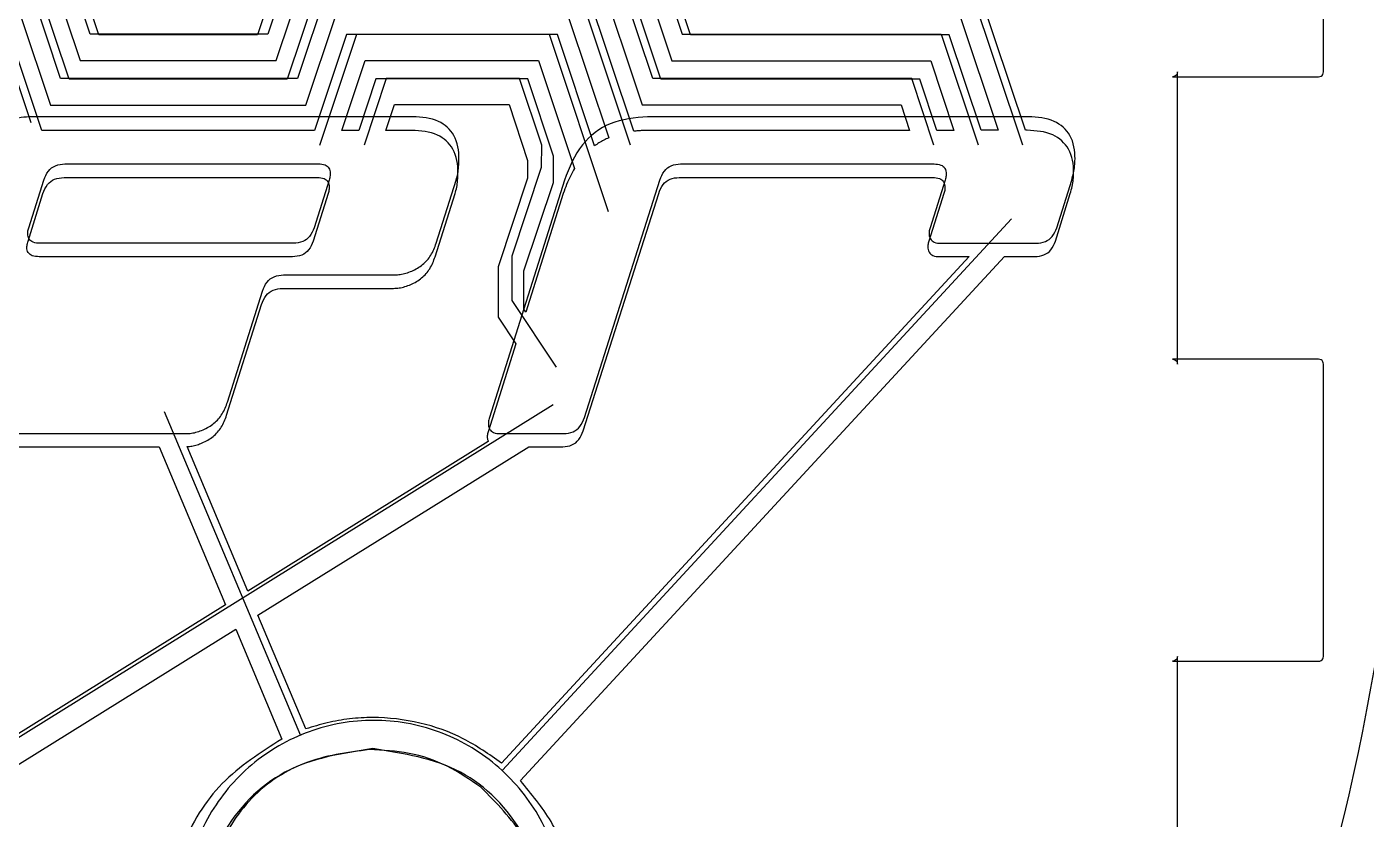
# Model space of a CAD drawing. Extents: x 1 to 406, y -9689 to -9382.
# Drawn here: x 136.03 to 163.53, y -9448.29 to -9432.02 of the extents above; entities that cross this region are included whole.
import ezdxf

# ---------------------------------------------------------------- set-up
doc = ezdxf.new("R2010")
doc.units = 0
doc.layers.get('0').update_dxf_attribs({"linetype": 'CONTINUOUS'})

msp = doc.modelspace()

# ---------------------------------------------------------------- linework, layer by layer
at = {"color": 1}
for points in [[(156.47718, -9434.450235), (155.413266, -9431.259407), (151.463022, -9431.259407), (151.158981, -9430.347742), (151.158981, -9429.436077), (152.982311, -9423.966086), (152.982311, -9422.598589), (151.463022, -9418.040263), (142.041801, -9418.040446), (142.039522, -9413.483228)], [(148.423986, -9434.45029), (147.360529, -9431.260579), (142.194122, -9431.259667), (141.586498, -9433.082587), (136.724132, -9433.083499), (136.116507, -9431.259462), (126.999856, -9431.259462), (125.78415, -9427.612802), (121.507251, -9427.618545)], [(154.653849, -9434.45029), (154.198017, -9433.082792), (148.879818, -9433.082861), (147.968153, -9430.346908), (141.586498, -9430.34782), (140.978873, -9432.17115), (137.332212, -9432.17115), (136.722764, -9430.34782), (128.519146, -9430.347797), (127.911375, -9428.524079)], [(141.73829, -9428.524412), (142.04233, -9429.436077), (148.575778, -9429.436077), (149.487443, -9432.171072), (154.805642, -9432.171072), (155.565515, -9434.447099)], [(136.116507, -9433.994457), (135.508882, -9432.171127), (131.558181, -9432.171127), (131.558181, -9434.45029)], [(142.04233, -9434.45029), (142.802203, -9432.171127), (146.752448, -9432.171127), (147.968153, -9435.817788)], [(146.904696, -9439.008616), (145.993031, -9437.641118), (145.993031, -9436.72767), (146.599799, -9434.906191), (146.60071, -9434.453339), (146.145375, -9433.082792), (143.409805, -9433.082792), (142.953995, -9434.45029)], [(143.956284, -9433.869248), (136.138756, -9433.869248)], [(156.593531, -9433.869248), (148.776002, -9433.869248)], [(136.811109, -9434.837892), (142.018996, -9434.837892)], [(149.448355, -9434.837892), (154.656242, -9434.837892)], [(136.070381, -9436.148411), (136.378068, -9435.168371)], [(142.235516, -9435.168371), (141.927829, -9436.148411), (141.927829, -9436.148411)], [(144.434908, -9436.467493), (144.845158, -9435.168371)], [(147.06663, -9435.168371), (145.528195, -9440.045779)], [(147.47688, -9440.045779), (149.02671, -9435.168371)], [(154.884159, -9435.168371), (154.576472, -9436.148411)], [(157.174717, -9436.148411), (157.482404, -9435.168371), (157.482404, -9435.168371)], [(156.24594, -9435.962323), (145.798618, -9447.287173)], [(141.506184, -9436.467493), (136.298297, -9436.467493)], [(154.792992, -9436.467493), (156.753072, -9436.467493)], [(141.30106, -9437.117055), (143.580222, -9437.117055)], [(140.150082, -9439.726696), (140.868019, -9437.447533)], [(146.837989, -9439.781512), (133.518521, -9448.075344)], [(138.851502, -9439.920427), (141.645628, -9446.570951)], [(134.087509, -9440.376258), (139.295396, -9440.376258)], [(145.744716, -9440.376258), (147.055235, -9440.376258)]]:
    msp.add_lwpolyline(points, dxfattribs=at)
at = {"color": 5}
for points in [[(156.47718, -9434.450235), (155.413266, -9431.259407), (151.463022, -9431.259407), (151.158981, -9430.347742), (151.158981, -9429.436077), (152.982311, -9423.966086), (152.982311, -9422.598589), (151.463022, -9418.040263), (142.041801, -9418.040446), (142.039522, -9413.483228)], [(148.423986, -9434.45029), (147.360529, -9431.260579), (142.194122, -9431.259667), (141.586498, -9433.082587), (136.724132, -9433.083499), (136.116507, -9431.259462), (126.999856, -9431.259462), (125.78415, -9427.612802), (121.507251, -9427.618545)], [(154.653849, -9434.45029), (154.198017, -9433.082792), (148.879818, -9433.082861), (147.968153, -9430.346908), (141.586498, -9430.34782), (140.978873, -9432.17115), (137.332212, -9432.17115), (136.722764, -9430.34782), (128.519146, -9430.347797), (127.911375, -9428.524079)], [(141.73829, -9428.524412), (142.04233, -9429.436077), (148.575778, -9429.436077), (149.487443, -9432.171072), (154.805642, -9432.171072), (155.565515, -9434.447099)], [(136.116507, -9433.994457), (135.508882, -9432.171127), (131.558181, -9432.171127), (131.558181, -9434.45029)], [(142.04233, -9434.45029), (142.802203, -9432.171127), (146.752448, -9432.171127), (147.968153, -9435.817788)], [(146.904696, -9439.008616), (145.993031, -9437.641118), (145.993031, -9436.72767), (146.599799, -9434.906191), (146.60071, -9434.453339), (146.145375, -9433.082792), (143.409805, -9433.082792), (142.953995, -9434.45029)], [(156.24594, -9435.962323), (145.798618, -9447.287173)], [(146.837989, -9439.781512), (133.518521, -9448.075344)], [(138.851502, -9439.920427), (141.645628, -9446.570951)]]:
    msp.add_lwpolyline(points, dxfattribs=at)
at = {"color": 7}
for points in [[(156.477181, -9434.450238), (155.413268, -9431.25941), (151.463023, -9431.25941), (151.158983, -9430.347745), (151.158983, -9429.436079), (152.982313, -9423.966089), (152.982313, -9422.598591), (151.463023, -9418.040265), (142.041803, -9418.040448), (142.039524, -9413.48323)], [(141.753777, -9413.940469), (141.756247, -9418.616501), (151.246972, -9418.616501), (152.689091, -9422.943458), (152.689091, -9424.223998), (150.868357, -9429.683788), (150.868357, -9430.682179), (151.246972, -9431.81441), (155.193504, -9431.81441), (155.971837, -9434.147601), (155.625176, -9434.147601), (154.969831, -9432.18579), (149.654133, -9432.18579), (148.742559, -9429.455895), (142.213841, -9429.455895), (142.150537, -9429.265986), (148.366354, -9429.265986)], [(156.56564, -9434.147601), (156.53429, -9434.147601), (155.576898, -9431.28326), (151.629764, -9431.28326), (151.400062, -9430.595362), (151.400062, -9429.770605), (153.222603, -9424.308404), (153.222603, -9422.856641), (151.629764, -9418.083545), (142.287347, -9418.083545), (142.284878, -9413.910929)], [(148.492299, -9434.16628), (147.528277, -9431.278427), (141.982272, -9431.278427), (141.376366, -9433.096747), (136.898687, -9433.096747), (136.292178, -9431.276016), (127.180065, -9431.276016), (125.965842, -9427.635148), (121.843871, -9427.635148), (122.251425, -9426.342548)], [(162.65234, -9432.9492), (162.65234, -9426.9492)], [(148.423987, -9434.450292), (147.36053, -9431.260581), (142.194124, -9431.259669), (141.586499, -9433.082589), (136.724133, -9433.083501), (136.116508, -9431.259464), (126.999857, -9431.259464), (125.784152, -9427.612804), (121.507252, -9427.618547)], [(121.676267, -9428.168175), (125.580593, -9428.168175), (126.79723, -9431.809641), (135.907531, -9431.809641), (136.515851, -9433.629774), (141.758599, -9433.629774), (142.365107, -9431.809641), (147.145439, -9431.809641), (147.978034, -9434.302599)], [(147.684426, -9434.468395), (146.922371, -9432.181626), (142.590589, -9432.181626), (141.934041, -9434.149466), (136.339805, -9434.149466), (135.683858, -9432.181626), (131.27732, -9432.181626), (131.27732, -9434.149466), (130.901116, -9434.149466), (130.898646, -9432.183435), (126.57169, -9432.183435), (125.356864, -9428.541966), (121.784126, -9428.541966), (121.480869, -9429.451129), (118.828749, -9429.451129), (118.769062, -9429.268452), (120.679626, -9429.268452)], [(154.653851, -9434.450292), (154.198018, -9433.082795), (148.87982, -9433.082863), (147.968155, -9430.34691), (141.586499, -9430.347822), (140.978874, -9432.171152), (137.332214, -9432.171152), (136.722765, -9430.347822), (128.519147, -9430.347799), (127.911376, -9428.524082)], [(141.738291, -9428.524414), (142.042331, -9429.436079), (148.575779, -9429.436079), (149.487445, -9432.171075), (154.805643, -9432.171075), (155.565516, -9434.447101)], [(127.769695, -9429.26297), (128.314711, -9430.896808), (136.513438, -9430.896808), (137.124169, -9432.715733), (141.150282, -9432.715733), (141.758599, -9430.894999), (147.753759, -9430.894999), (148.66533, -9433.626703), (153.979219, -9433.626703), (154.154059, -9434.148808), (148.752748, -9434.148808)], [(141.533117, -9429.26785), (141.590995, -9429.26785), (141.83155, -9429.988907), (148.360267, -9429.988907), (149.271838, -9432.720611), (154.587539, -9432.720611), (155.064426, -9434.149466), (154.714145, -9434.149466), (154.362057, -9433.096815), (149.048168, -9433.096815), (148.136594, -9430.364509), (141.376366, -9430.364509), (140.767444, -9432.185244), (137.507004, -9432.185244), (136.896276, -9430.364509), (128.697546, -9430.364509), (128.330988, -9429.268452), (131.720447, -9429.268452), (131.961002, -9429.988305), (137.124169, -9429.988305), (137.730075, -9431.809039), (138.576536, -9431.809039)], [(136.116508, -9433.99446), (135.508883, -9432.171129), (131.558183, -9432.171129), (131.558183, -9434.450292)], [(142.042331, -9434.450292), (142.802204, -9432.171129), (146.752449, -9432.171129), (147.968155, -9435.81779)], [(147.044154, -9435.446922), (146.275465, -9437.882002), (146.236278, -9437.82352), (146.236278, -9437.035541), (146.842787, -9435.217217), (146.845256, -9434.67944), (146.314711, -9433.089009), (143.197101, -9433.089009), (142.844408, -9434.149497), (142.494127, -9434.149497), (142.973427, -9432.712804)], [(142.973427, -9432.712804), (146.537122, -9432.712804), (147.276869, -9434.930243)], [(159.55078, -9433.0508), (162.55078, -9433.0508)], [(159.65234, -9438.9492), (159.65234, -9432.9492)], [(146.904697, -9439.008618), (145.993032, -9437.64112), (145.993032, -9436.727673), (146.5998, -9434.906193), (146.600712, -9434.453342), (146.145376, -9433.082795), (143.409806, -9433.082795), (142.953997, -9434.450292)], [(143.935635, -9434.150099), (143.935635, -9434.149481), (143.402676, -9434.149481), (143.579334, -9433.619554)], [(143.579334, -9433.619554), (145.931215, -9433.619554), (146.31164, -9434.765651), (146.31164, -9435.130401), (145.705733, -9436.948725), (145.705733, -9437.985697), (146.069881, -9438.532522), (145.506779, -9440.317083)], [(143.956284, -9433.869248), (136.138756, -9433.869248)], [(143.956284, -9433.869248), (136.138756, -9433.869248)], [(143.956284, -9433.869248), (136.138756, -9433.869248)], [(156.593531, -9433.869248), (148.776002, -9433.869248)], [(156.593531, -9433.869248), (148.776002, -9433.869248)], [(156.593531, -9433.869248), (148.776002, -9433.869248)], [(136.811109, -9434.837892), (142.018996, -9434.837892)], [(136.811109, -9434.837892), (142.018996, -9434.837892)], [(136.811109, -9434.837892), (142.018996, -9434.837892)], [(149.448355, -9434.837892), (154.656242, -9434.837892)], [(149.448355, -9434.837892), (154.656242, -9434.837892)], [(149.448355, -9434.837892), (154.656242, -9434.837892)], [(136.070381, -9436.148411), (136.378068, -9435.168371)], [(136.070381, -9436.148411), (136.378068, -9435.168371)], [(136.070381, -9436.148411), (136.378068, -9435.168371)], [(136.793784, -9435.117168), (141.999154, -9435.117168)], [(142.235516, -9435.168371), (141.927829, -9436.148411), (141.927829, -9436.148411)], [(142.235516, -9435.168371), (141.927829, -9436.148411), (141.927829, -9436.148411)], [(142.235516, -9435.168371), (141.927829, -9436.148411), (141.927829, -9436.148411)], [(144.434908, -9436.467493), (144.845158, -9435.168371)], [(144.434908, -9436.467493), (144.845158, -9435.168371)], [(144.434908, -9436.467493), (144.845158, -9435.168371)], [(147.06663, -9435.168371), (145.528195, -9440.045779)], [(147.06663, -9435.168371), (145.528195, -9440.045779)], [(147.06663, -9435.168371), (145.528195, -9440.045779)], [(147.47688, -9440.045779), (149.02671, -9435.168371)], [(147.47688, -9440.045779), (149.02671, -9435.168371)], [(147.47688, -9440.045779), (149.02671, -9435.168371)], [(149.42437, -9435.115933), (154.629742, -9435.115933)], [(154.884159, -9435.168371), (154.576472, -9436.148411)], [(154.884159, -9435.168371), (154.576472, -9436.148411)], [(154.884159, -9435.168371), (154.576472, -9436.148411)], [(157.174717, -9436.148411), (157.482404, -9435.168371), (157.482404, -9435.168371)], [(157.174717, -9436.148411), (157.482404, -9435.168371), (157.482404, -9435.168371)], [(157.174717, -9436.148411), (157.482404, -9435.168371), (157.482404, -9435.168371)], [(136.054028, -9436.425443), (136.361505, -9435.44695)], [(142.215598, -9435.44695), (141.908124, -9436.425443)], [(144.413725, -9436.744344), (144.823694, -9435.447524)], [(147.454119, -9440.315789), (149.00295, -9435.445629)], [(154.857623, -9435.445715), (154.550146, -9436.424208)], [(157.146827, -9436.422915), (157.454304, -9435.445027)], [(156.245942, -9435.962325), (145.79862, -9447.287175)], [(141.506184, -9436.467493), (136.298297, -9436.467493)], [(141.506184, -9436.467493), (136.298297, -9436.467493)], [(141.506184, -9436.467493), (136.298297, -9436.467493)], [(154.792992, -9436.467493), (156.753072, -9436.467493)], [(154.792992, -9436.467493), (156.753072, -9436.467493)], [(154.792992, -9436.467493), (156.753072, -9436.467493)], [(141.486701, -9436.74377), (136.281325, -9436.74377)], [(154.76659, -9436.741933), (155.374907, -9436.741933), (145.773257, -9447.142337)], [(146.16334, -9447.50166), (156.099603, -9436.741847), (156.725407, -9436.741847)], [(141.30106, -9437.117055), (143.580222, -9437.117055)], [(141.30106, -9437.117055), (143.580222, -9437.117055)], [(141.30106, -9437.117055), (143.580222, -9437.117055)], [(140.150082, -9439.726696), (140.868019, -9437.447533)], [(140.150082, -9439.726696), (140.868019, -9437.447533)], [(140.150082, -9439.726696), (140.868019, -9437.447533)], [(141.281703, -9437.393055), (143.559427, -9437.393055)], [(140.131386, -9439.998756), (140.848827, -9437.722837)], [(162.55078, -9438.8477), (159.55078, -9438.8477)], [(162.65234, -9444.9492), (162.65234, -9438.9492)], [(146.837991, -9439.781514), (133.518522, -9448.075346)], [(138.851504, -9439.920429), (141.645629, -9446.570953)], [(134.087509, -9440.376258), (139.295396, -9440.376258)], [(134.087509, -9440.376258), (139.295396, -9440.376258)], [(134.087509, -9440.376258), (139.295396, -9440.376258)], [(145.744716, -9440.376258), (147.055235, -9440.376258)], [(145.744716, -9440.376258), (147.055235, -9440.376258)], [(145.744716, -9440.376258), (147.055235, -9440.376258)], [(135.712195, -9440.645701), (138.74414, -9440.645701), (140.109086, -9443.893482), (133.574942, -9447.957576)], [(145.503754, -9440.538947), (140.567277, -9443.609474), (139.318685, -9440.64204)], [(141.75679, -9446.44057), (140.774679, -9444.104965), (146.338168, -9440.645571), (147.032699, -9440.645571)], [(133.862522, -9448.406129), (140.318894, -9444.390264)], [(140.318894, -9444.390264), (141.267241, -9446.646284)], [(159.55078, -9445.0508), (162.55078, -9445.0508)], [(159.65234, -9450.9492), (159.65234, -9444.9492)]]:
    msp.add_lwpolyline(points, dxfattribs=at)
for points in [[(143.956284, -9433.869248)], [(143.956284, -9433.869248)], [(143.956284, -9433.869248)], [(136.793778, -9435.117168)], [(149.42437, -9435.115846)], [(143.063213, -9446.863664)], [(143.13078, -9446.844035)]]:
    msp.add_lwpolyline(points, close=True, dxfattribs=at)
at = {"color": 1}
msp.add_lwpolyline([(143.956284, -9433.869248)], close=True, dxfattribs=at)
at = {"color": 7}
for points, knots in [([(174.678519, -9433.072518), (174.069414, -9439.032811), (172.85992, -9450.868098), (163.476223, -9466.508611), (149.736904, -9478.136922), (132.723344, -9484.30419), (114.670038, -9484.30419), (97.680307, -9478.136922), (83.845844, -9466.508611), (74.815656, -9450.868098), (71.662767, -9433.072518), (74.815656, -9415.276938), (83.845844, -9399.636425), (97.680307, -9388.008114), (114.670038, -9381.840845), (132.723344, -9381.840845), (149.736904, -9388.008114), (163.476223, -9399.636425), (172.85992, -9415.276938), (174.069414, -9427.112224), (174.678519, -9433.072518)], [0, 0, 0, 0, 17.790147, 35.32569, 53.115837, 70.905984, 88.441526, 106.231673, 124.021821, 141.557363, 159.34751, 177.137657, 194.6732, 212.463347, 230.253494, 247.789036, 265.579184, 283.369331, 300.904873, 318.69502, 318.69502, 318.69502, 318.69502]), ([(164.714158, -9437.122752), (164.223994, -9441.919167), (163.250681, -9451.443353), (155.699357, -9464.029712), (144.642942, -9473.387339), (130.951654, -9478.350313), (116.423654, -9478.350313), (102.751541, -9473.387339), (91.618562, -9464.029712), (84.351717, -9451.443353), (81.814499, -9437.122752), (84.351717, -9422.802151), (91.618562, -9410.215792), (102.751541, -9400.858165), (116.423654, -9395.895191), (130.951654, -9395.895191), (144.642942, -9400.858165), (155.699357, -9410.215792), (163.250681, -9422.802151), (164.223994, -9432.326337), (164.714158, -9437.122752)], [0, 0, 0, 0, 14.316229, 28.427571, 42.743801, 57.06003, 71.171372, 85.487601, 99.803831, 113.915172, 128.231402, 142.547631, 156.658973, 170.975202, 185.291432, 199.402773, 213.719003, 228.035232, 242.146574, 256.462803, 256.462803, 256.462803, 256.462803]), ([(159.65234, -9432.9492), (159.649693, -9432.966796), (159.64446, -9433.001594), (159.604477, -9433.042643), (159.569004, -9433.048032), (159.55078, -9433.0508)], [0, 0, 0, 0, 0.052502, 0.103829, 0.158056, 0.158056, 0.158056, 0.158056]), ([(162.55078, -9433.0508), (162.568323, -9433.04814), (162.603076, -9433.042872), (162.644125, -9433.002931), (162.649552, -9432.967435), (162.65234, -9432.9492)], [0, 0, 0, 0, 0.052364, 0.103731, 0.158, 0.158, 0.158, 0.158]), ([(136.138756, -9433.869248), (136.063335, -9433.872861), (135.907367, -9433.880332), (135.670142, -9433.937887), (135.349977, -9434.051924), (134.977943, -9434.274458), (134.623775, -9434.6719), (134.495632, -9434.999175), (134.429384, -9435.168371)], [0, 0, 0, 0, 0.22608, 0.467523, 0.728668, 1.244632, 1.750631, 2.29221, 2.29221, 2.29221, 2.29221]), ([(136.138756, -9433.869248), (136.063335, -9433.872861), (135.907367, -9433.880332), (135.670142, -9433.937887), (135.349977, -9434.051924), (134.977943, -9434.274458), (134.623775, -9434.6719), (134.495632, -9434.999175), (134.429384, -9435.168371)], [0, 0, 0, 0, 0.22608, 0.467523, 0.728668, 1.244632, 1.750631, 2.29221, 2.29221, 2.29221, 2.29221]), ([(136.138756, -9433.869248), (136.063335, -9433.872861), (135.907367, -9433.880332), (135.670142, -9433.937887), (135.349977, -9434.051924), (134.977943, -9434.274458), (134.623775, -9434.6719), (134.495632, -9434.999175), (134.429384, -9435.168371)], [0, 0, 0, 0, 0.22608, 0.467523, 0.728668, 1.244632, 1.750631, 2.29221, 2.29221, 2.29221, 2.29221]), ([(144.845158, -9435.168371), (144.856719, -9435.125539), (144.880937, -9435.035811), (144.898136, -9434.890119), (144.909024, -9434.625733), (144.859011, -9434.248363), (144.466461, -9433.897456), (144.138476, -9433.879321), (143.956284, -9433.869248)], [0, 0, 0, 0, 0.132975, 0.278566, 0.438233, 0.930734, 1.358224, 1.892437, 1.892437, 1.892437, 1.892437]), ([(144.845158, -9435.168371), (144.856719, -9435.125539), (144.880937, -9435.035811), (144.898136, -9434.890119), (144.909024, -9434.625733), (144.859011, -9434.248363), (144.466461, -9433.897456), (144.138476, -9433.879321), (143.956284, -9433.869248)], [0, 0, 0, 0, 0.132975, 0.278566, 0.438233, 0.930734, 1.358224, 1.892437, 1.892437, 1.892437, 1.892437]), ([(144.845158, -9435.168371), (144.856719, -9435.125539), (144.880937, -9435.035811), (144.898136, -9434.890119), (144.909024, -9434.625733), (144.859011, -9434.248363), (144.466461, -9433.897456), (144.138476, -9433.879321), (143.956284, -9433.869248)], [0, 0, 0, 0, 0.132975, 0.278566, 0.438233, 0.930734, 1.358224, 1.892437, 1.892437, 1.892437, 1.892437]), ([(148.776002, -9433.869248), (148.512499, -9433.891919), (148.007464, -9433.935371), (147.359791, -9434.434973), (147.168377, -9434.913832), (147.06663, -9435.168371)], [0, 0, 0, 0, 0.780777, 1.496449, 2.308533, 2.308533, 2.308533, 2.308533]), ([(148.776002, -9433.869248), (148.512499, -9433.891919), (148.007464, -9433.935371), (147.359791, -9434.434973), (147.168377, -9434.913832), (147.06663, -9435.168371)], [0, 0, 0, 0, 0.780777, 1.496449, 2.308533, 2.308533, 2.308533, 2.308533]), ([(148.776002, -9433.869248), (148.512499, -9433.891919), (148.007464, -9433.935371), (147.359791, -9434.434973), (147.168377, -9434.913832), (147.06663, -9435.168371)], [0, 0, 0, 0, 0.780777, 1.496449, 2.308533, 2.308533, 2.308533, 2.308533]), ([(157.482404, -9435.168371), (157.496089, -9435.12051), (157.523173, -9435.02579), (157.545605, -9434.880264), (157.558846, -9434.620449), (157.505841, -9434.246848), (157.108718, -9433.897086), (156.777776, -9433.879204), (156.593531, -9433.869248)], [0, 0, 0, 0, 0.149261, 0.295397, 0.439943, 0.932716, 1.363015, 1.903457, 1.903457, 1.903457, 1.903457]), ([(157.482404, -9435.168371), (157.496089, -9435.12051), (157.523173, -9435.02579), (157.545605, -9434.880264), (157.558846, -9434.620449), (157.505841, -9434.246848), (157.108718, -9433.897086), (156.777776, -9433.879204), (156.593531, -9433.869248)], [0, 0, 0, 0, 0.149261, 0.295397, 0.439943, 0.932716, 1.363015, 1.903457, 1.903457, 1.903457, 1.903457]), ([(157.482404, -9435.168371), (157.496089, -9435.12051), (157.523173, -9435.02579), (157.545605, -9434.880264), (157.558846, -9434.620449), (157.505841, -9434.246848), (157.108718, -9433.897086), (156.777776, -9433.879204), (156.593531, -9433.869248)], [0, 0, 0, 0, 0.149261, 0.295397, 0.439943, 0.932716, 1.363015, 1.903457, 1.903457, 1.903457, 1.903457]), ([(144.823694, -9435.447524), (144.835261, -9435.404724), (144.859505, -9435.315024), (144.876897, -9435.169398), (144.887924, -9434.905296), (144.837792, -9434.528363), (144.445397, -9434.178199), (144.117706, -9434.160135), (143.935635, -9434.150099)], [0, 0, 0, 0, 0.13289, 0.278515, 0.438109, 0.929801, 1.356806, 1.890701, 1.890701, 1.890701, 1.890701]), ([(148.752748, -9434.148808), (148.723037, -9434.149524), (148.664362, -9434.150937), (148.577695, -9434.159321), (148.520565, -9434.163976), (148.492299, -9434.16628)], [0, 0, 0, 0, 0.089129, 0.176014, 0.261099, 0.261099, 0.261099, 0.261099]), ([(157.454304, -9435.445027), (157.46798, -9435.397253), (157.495046, -9435.302709), (157.517311, -9435.157422), (157.530446, -9434.897998), (157.47742, -9434.524821), (157.080523, -9434.175468), (156.749782, -9434.157568), (156.56564, -9434.147601)], [0, 0, 0, 0, 0.149001, 0.294868, 0.439155, 0.931274, 1.361306, 1.901472, 1.901472, 1.901472, 1.901472]), ([(147.978034, -9434.302599), (147.943661, -9434.318299), (147.875148, -9434.349594), (147.776374, -9434.404128), (147.715011, -9434.447017), (147.684426, -9434.468395)], [0, 0, 0, 0, 0.113355, 0.225945, 0.337831, 0.337831, 0.337831, 0.337831]), ([(136.378068, -9435.168371), (136.403583, -9435.103624), (136.451576, -9434.981842), (136.615869, -9434.854638), (136.744134, -9434.843637), (136.811109, -9434.837892)], [0, 0, 0, 0, 0.206127, 0.387706, 0.586129, 0.586129, 0.586129, 0.586129]), ([(136.378068, -9435.168371), (136.403583, -9435.103624), (136.451576, -9434.981842), (136.615869, -9434.854638), (136.744134, -9434.843637), (136.811109, -9434.837892)], [0, 0, 0, 0, 0.206127, 0.387706, 0.586129, 0.586129, 0.586129, 0.586129]), ([(136.378068, -9435.168371), (136.403583, -9435.103624), (136.451576, -9434.981842), (136.615869, -9434.854638), (136.744134, -9434.843637), (136.811109, -9434.837892)], [0, 0, 0, 0, 0.206127, 0.387706, 0.586129, 0.586129, 0.586129, 0.586129]), ([(142.018996, -9434.837892), (142.064581, -9434.839911), (142.144904, -9434.84347), (142.24542, -9434.919146), (142.260742, -9435.01033), (142.25649, -9435.077392), (142.249115, -9435.123411), (142.240085, -9435.153267), (142.235516, -9435.168371)], [0, 0, 0, 0, 0.134682, 0.237315, 0.348178, 0.393832, 0.440044, 0.487353, 0.487353, 0.487353, 0.487353]), ([(142.018996, -9434.837892), (142.064581, -9434.839911), (142.144904, -9434.84347), (142.24542, -9434.919146), (142.260742, -9435.01033), (142.25649, -9435.077392), (142.249115, -9435.123411), (142.240085, -9435.153267), (142.235516, -9435.168371)], [0, 0, 0, 0, 0.134682, 0.237315, 0.348178, 0.393832, 0.440044, 0.487353, 0.487353, 0.487353, 0.487353]), ([(142.018996, -9434.837892), (142.064581, -9434.839911), (142.144904, -9434.84347), (142.24542, -9434.919146), (142.260742, -9435.01033), (142.25649, -9435.077392), (142.249115, -9435.123411), (142.240085, -9435.153267), (142.235516, -9435.168371)], [0, 0, 0, 0, 0.134682, 0.237315, 0.348178, 0.393832, 0.440044, 0.487353, 0.487353, 0.487353, 0.487353]), ([(147.276869, -9434.930243), (147.24685, -9434.982383), (147.185461, -9435.089009), (147.107312, -9435.261872), (147.065579, -9435.384148), (147.044154, -9435.446922)], [0, 0, 0, 0, 0.180426, 0.368975, 0.567897, 0.567897, 0.567897, 0.567897]), ([(149.02671, -9435.168371), (149.051879, -9435.103796), (149.098913, -9434.983124), (149.258169, -9434.855112), (149.383425, -9434.843771), (149.448355, -9434.837892)], [0, 0, 0, 0, 0.205554, 0.384129, 0.576333, 0.576333, 0.576333, 0.576333]), ([(149.02671, -9435.168371), (149.051879, -9435.103796), (149.098913, -9434.983124), (149.258169, -9434.855112), (149.383425, -9434.843771), (149.448355, -9434.837892)], [0, 0, 0, 0, 0.205554, 0.384129, 0.576333, 0.576333, 0.576333, 0.576333]), ([(149.02671, -9435.168371), (149.051879, -9435.103796), (149.098913, -9434.983124), (149.258169, -9434.855112), (149.383425, -9434.843771), (149.448355, -9434.837892)], [0, 0, 0, 0, 0.205554, 0.384129, 0.576333, 0.576333, 0.576333, 0.576333]), ([(154.656242, -9434.837892), (154.704065, -9434.84005), (154.788475, -9434.843858), (154.893454, -9434.924242), (154.909516, -9435.017396), (154.90506, -9435.083342), (154.89738, -9435.125464), (154.888684, -9435.153684), (154.884159, -9435.168371)], [0, 0, 0, 0, 0.141135, 0.249111, 0.366425, 0.405759, 0.448228, 0.494319, 0.494319, 0.494319, 0.494319]), ([(154.656242, -9434.837892), (154.704065, -9434.84005), (154.788475, -9434.843858), (154.893454, -9434.924242), (154.909516, -9435.017396), (154.90506, -9435.083342), (154.89738, -9435.125464), (154.888684, -9435.153684), (154.884159, -9435.168371)], [0, 0, 0, 0, 0.141135, 0.249111, 0.366425, 0.405759, 0.448228, 0.494319, 0.494319, 0.494319, 0.494319]), ([(154.656242, -9434.837892), (154.704065, -9434.84005), (154.788475, -9434.843858), (154.893454, -9434.924242), (154.909516, -9435.017396), (154.90506, -9435.083342), (154.89738, -9435.125464), (154.888684, -9435.153684), (154.884159, -9435.168371)], [0, 0, 0, 0, 0.141135, 0.249111, 0.366425, 0.405759, 0.448228, 0.494319, 0.494319, 0.494319, 0.494319]), ([(136.361505, -9435.44695), (136.386976, -9435.38233), (136.434877, -9435.260808), (136.598852, -9435.133826), (136.726892, -9435.122884), (136.793778, -9435.117168)], [0, 0, 0, 0, 0.205731, 0.386896, 0.58504, 0.58504, 0.58504, 0.58504]), ([(141.999154, -9435.117168), (142.044712, -9435.119164), (142.124942, -9435.12268), (142.225519, -9435.197886), (142.241028, -9435.288899), (142.23656, -9435.355838), (142.228898, -9435.401823), (142.220068, -9435.431783), (142.215598, -9435.44695)], [0, 0, 0, 0, 0.134634, 0.237101, 0.347617, 0.393209, 0.439459, 0.486877, 0.486877, 0.486877, 0.486877]), ([(149.00295, -9435.445629), (149.028119, -9435.381172), (149.075165, -9435.260692), (149.234359, -9435.133007), (149.359491, -9435.121706), (149.42437, -9435.115846)], [0, 0, 0, 0, 0.205221, 0.383588, 0.57565, 0.57565, 0.57565, 0.57565]), ([(154.629742, -9435.115933), (154.677489, -9435.11804), (154.761688, -9435.121757), (154.866632, -9435.20181), (154.882375, -9435.294918), (154.878191, -9435.360894), (154.870891, -9435.40309), (154.862151, -9435.431166), (154.857623, -9435.445715)], [0, 0, 0, 0, 0.140936, 0.248531, 0.365573, 0.405285, 0.447767, 0.493455, 0.493455, 0.493455, 0.493455]), ([(136.298297, -9436.467493), (136.250715, -9436.46553), (136.167476, -9436.462096), (136.062088, -9436.387686), (136.04497, -9436.297319), (136.049511, -9436.233444), (136.057151, -9436.191316), (136.065852, -9436.163097), (136.070381, -9436.148411)], [0, 0, 0, 0, 0.140936, 0.246548, 0.357721, 0.397055, 0.439525, 0.485615, 0.485615, 0.485615, 0.485615]), ([(136.298297, -9436.467493), (136.250715, -9436.46553), (136.167476, -9436.462096), (136.062088, -9436.387686), (136.04497, -9436.297319), (136.049511, -9436.233444), (136.057151, -9436.191316), (136.065852, -9436.163097), (136.070381, -9436.148411)], [0, 0, 0, 0, 0.140936, 0.246548, 0.357721, 0.397055, 0.439525, 0.485615, 0.485615, 0.485615, 0.485615]), ([(136.298297, -9436.467493), (136.250715, -9436.46553), (136.167476, -9436.462096), (136.062088, -9436.387686), (136.04497, -9436.297319), (136.049511, -9436.233444), (136.057151, -9436.191316), (136.065852, -9436.163097), (136.070381, -9436.148411)], [0, 0, 0, 0, 0.140936, 0.246548, 0.357721, 0.397055, 0.439525, 0.485615, 0.485615, 0.485615, 0.485615]), ([(141.927829, -9436.148411), (141.902472, -9436.210934), (141.854758, -9436.32858), (141.695214, -9436.451178), (141.570961, -9436.461903), (141.506184, -9436.467493)], [0, 0, 0, 0, 0.19992, 0.376176, 0.568143, 0.568143, 0.568143, 0.568143]), ([(141.927829, -9436.148411), (141.902472, -9436.210934), (141.854758, -9436.32858), (141.695214, -9436.451178), (141.570961, -9436.461903), (141.506184, -9436.467493)], [0, 0, 0, 0, 0.19992, 0.376176, 0.568143, 0.568143, 0.568143, 0.568143]), ([(141.927829, -9436.148411), (141.902472, -9436.210934), (141.854758, -9436.32858), (141.695214, -9436.451178), (141.570961, -9436.461903), (141.506184, -9436.467493)], [0, 0, 0, 0, 0.19992, 0.376176, 0.568143, 0.568143, 0.568143, 0.568143]), ([(154.576472, -9436.148411), (154.571999, -9436.162684), (154.563666, -9436.189279), (154.5557, -9436.227493), (154.55096, -9436.290069), (154.566011, -9436.379704), (154.665542, -9436.461261), (154.747129, -9436.465251), (154.792992, -9436.467493)], [0, 0, 0, 0, 0.044874, 0.083613, 0.116631, 0.23365, 0.338715, 0.473605, 0.473605, 0.473605, 0.473605]), ([(154.576472, -9436.148411), (154.571999, -9436.162684), (154.563666, -9436.189279), (154.5557, -9436.227493), (154.55096, -9436.290069), (154.566011, -9436.379704), (154.665542, -9436.461261), (154.747129, -9436.465251), (154.792992, -9436.467493)], [0, 0, 0, 0, 0.044874, 0.083613, 0.116631, 0.23365, 0.338715, 0.473605, 0.473605, 0.473605, 0.473605]), ([(154.576472, -9436.148411), (154.571999, -9436.162684), (154.563666, -9436.189279), (154.5557, -9436.227493), (154.55096, -9436.290069), (154.566011, -9436.379704), (154.665542, -9436.461261), (154.747129, -9436.465251), (154.792992, -9436.467493)], [0, 0, 0, 0, 0.044874, 0.083613, 0.116631, 0.23365, 0.338715, 0.473605, 0.473605, 0.473605, 0.473605]), ([(156.753072, -9436.467493), (156.817849, -9436.461903), (156.942102, -9436.451178), (157.101646, -9436.32858), (157.14936, -9436.210934), (157.174717, -9436.148411)], [0, 0, 0, 0, 0.191966, 0.368223, 0.568143, 0.568143, 0.568143, 0.568143]), ([(156.753072, -9436.467493), (156.817849, -9436.461903), (156.942102, -9436.451178), (157.101646, -9436.32858), (157.14936, -9436.210934), (157.174717, -9436.148411)], [0, 0, 0, 0, 0.191966, 0.368223, 0.568143, 0.568143, 0.568143, 0.568143]), ([(156.753072, -9436.467493), (156.817849, -9436.461903), (156.942102, -9436.451178), (157.101646, -9436.32858), (157.14936, -9436.210934), (157.174717, -9436.148411)], [0, 0, 0, 0, 0.191966, 0.368223, 0.568143, 0.568143, 0.568143, 0.568143]), ([(136.281325, -9436.74377), (136.233809, -9436.741843), (136.150761, -9436.738475), (136.045549, -9436.664409), (136.02842, -9436.574131), (136.033159, -9436.510231), (136.041015, -9436.468134), (136.04959, -9436.440003), (136.054028, -9436.425443)], [0, 0, 0, 0, 0.140744, 0.245991, 0.356784, 0.396516, 0.439071, 0.484725, 0.484725, 0.484725, 0.484725]), ([(141.908124, -9436.425443), (141.882773, -9436.487869), (141.83507, -9436.605337), (141.675543, -9436.727557), (141.551426, -9436.738213), (141.486701, -9436.74377)], [0, 0, 0, 0, 0.199625, 0.37564, 0.567465, 0.567465, 0.567465, 0.567465]), ([(143.580222, -9437.117055), (143.618774, -9437.11528), (143.697598, -9437.111651), (143.816408, -9437.083235), (143.975663, -9437.024278), (144.162815, -9436.915502), (144.340477, -9436.7161), (144.402767, -9436.552112), (144.434908, -9436.467493)], [0, 0, 0, 0, 0.115565, 0.236286, 0.364479, 0.624628, 0.877627, 1.147361, 1.147361, 1.147361, 1.147361]), ([(143.580222, -9437.117055), (143.618774, -9437.11528), (143.697598, -9437.111651), (143.816408, -9437.083235), (143.975663, -9437.024278), (144.162815, -9436.915502), (144.340477, -9436.7161), (144.402767, -9436.552112), (144.434908, -9436.467493)], [0, 0, 0, 0, 0.115565, 0.236286, 0.364479, 0.624628, 0.877627, 1.147361, 1.147361, 1.147361, 1.147361]), ([(143.580222, -9437.117055), (143.618774, -9437.11528), (143.697598, -9437.111651), (143.816408, -9437.083235), (143.975663, -9437.024278), (144.162815, -9436.915502), (144.340477, -9436.7161), (144.402767, -9436.552112), (144.434908, -9436.467493)], [0, 0, 0, 0, 0.115565, 0.236286, 0.364479, 0.624628, 0.877627, 1.147361, 1.147361, 1.147361, 1.147361]), ([(154.550146, -9436.424208), (154.545682, -9436.43837), (154.537389, -9436.464677), (154.529278, -9436.502459), (154.524484, -9436.564715), (154.539673, -9436.654186), (154.639163, -9436.735656), (154.720741, -9436.739675), (154.76659, -9436.741933)], [0, 0, 0, 0, 0.044551, 0.082758, 0.115457, 0.232342, 0.337431, 0.472284, 0.472284, 0.472284, 0.472284]), ([(156.725407, -9436.741847), (156.790146, -9436.736272), (156.914323, -9436.725578), (157.073828, -9436.603063), (157.12149, -9436.485441), (157.146827, -9436.422915)], [0, 0, 0, 0, 0.191853, 0.367996, 0.567891, 0.567891, 0.567891, 0.567891]), ([(143.559427, -9437.393055), (143.597976, -9437.391249), (143.676817, -9437.387556), (143.795547, -9437.358992), (143.954953, -9437.300715), (144.141863, -9437.191771), (144.319346, -9436.992639), (144.381606, -9436.828845), (144.413725, -9436.744344)], [0, 0, 0, 0, 0.115555, 0.236336, 0.364406, 0.624346, 0.877117, 1.146491, 1.146491, 1.146491, 1.146491]), ([(140.868019, -9437.447533), (140.893534, -9437.382787), (140.941527, -9437.261005), (141.105819, -9437.133801), (141.234085, -9437.122799), (141.30106, -9437.117055)], [0, 0, 0, 0, 0.206127, 0.387706, 0.586129, 0.586129, 0.586129, 0.586129]), ([(140.868019, -9437.447533), (140.893534, -9437.382787), (140.941527, -9437.261005), (141.105819, -9437.133801), (141.234085, -9437.122799), (141.30106, -9437.117055)], [0, 0, 0, 0, 0.206127, 0.387706, 0.586129, 0.586129, 0.586129, 0.586129]), ([(140.868019, -9437.447533), (140.893534, -9437.382787), (140.941527, -9437.261005), (141.105819, -9437.133801), (141.234085, -9437.122799), (141.30106, -9437.117055)], [0, 0, 0, 0, 0.206127, 0.387706, 0.586129, 0.586129, 0.586129, 0.586129]), ([(140.848827, -9437.722837), (140.874343, -9437.658186), (140.922342, -9437.536568), (141.08663, -9437.40972), (141.214776, -9437.398773), (141.281703, -9437.393055)], [0, 0, 0, 0, 0.205847, 0.387228, 0.58552, 0.58552, 0.58552, 0.58552]), ([(159.55078, -9438.8477), (159.568322, -9438.85036), (159.603067, -9438.855627), (159.644113, -9438.895524), (159.649549, -9438.930989), (159.65234, -9438.9492)], [0, 0, 0, 0, 0.052363, 0.103712, 0.157913, 0.157913, 0.157913, 0.157913]), ([(162.65234, -9438.9492), (162.649695, -9438.931611), (162.644464, -9438.89683), (162.604462, -9438.855832), (162.569002, -9438.85046), (162.55078, -9438.8477)], [0, 0, 0, 0, 0.052477, 0.103769, 0.15799, 0.15799, 0.15799, 0.15799]), ([(139.295396, -9440.376258), (139.333948, -9440.374483), (139.412772, -9440.370853), (139.531582, -9440.342438), (139.690837, -9440.283481), (139.877989, -9440.174705), (140.055651, -9439.975303), (140.117941, -9439.811315), (140.150082, -9439.726696)], [0, 0, 0, 0, 0.115565, 0.236286, 0.364479, 0.624628, 0.877627, 1.147361, 1.147361, 1.147361, 1.147361]), ([(139.295396, -9440.376258), (139.333948, -9440.374483), (139.412772, -9440.370853), (139.531582, -9440.342438), (139.690837, -9440.283481), (139.877989, -9440.174705), (140.055651, -9439.975303), (140.117941, -9439.811315), (140.150082, -9439.726696)], [0, 0, 0, 0, 0.115565, 0.236286, 0.364479, 0.624628, 0.877627, 1.147361, 1.147361, 1.147361, 1.147361]), ([(139.295396, -9440.376258), (139.333948, -9440.374483), (139.412772, -9440.370853), (139.531582, -9440.342438), (139.690837, -9440.283481), (139.877989, -9440.174705), (140.055651, -9439.975303), (140.117941, -9439.811315), (140.150082, -9439.726696)], [0, 0, 0, 0, 0.115565, 0.236286, 0.364479, 0.624628, 0.877627, 1.147361, 1.147361, 1.147361, 1.147361]), ([(139.318685, -9440.64204), (139.352828, -9440.640169), (139.422658, -9440.636341), (139.527173, -9440.60855), (139.676724, -9440.551634), (139.859521, -9440.445883), (140.037022, -9440.246863), (140.099268, -9440.083202), (140.131386, -9439.998756)], [0, 0, 0, 0, 0.102348, 0.209323, 0.322555, 0.582415, 0.834969, 1.104201, 1.104201, 1.104201, 1.104201]), ([(145.528195, -9440.045779), (145.523671, -9440.060466), (145.514978, -9440.088687), (145.507279, -9440.130804), (145.502941, -9440.196675), (145.517529, -9440.288449), (145.617332, -9440.370032), (145.698876, -9440.374017), (145.744716, -9440.376258)], [0, 0, 0, 0, 0.04609, 0.08856, 0.127894, 0.244913, 0.349977, 0.484868, 0.484868, 0.484868, 0.484868]), ([(145.528195, -9440.045779), (145.523671, -9440.060466), (145.514978, -9440.088687), (145.507279, -9440.130804), (145.502941, -9440.196675), (145.517529, -9440.288449), (145.617332, -9440.370032), (145.698876, -9440.374017), (145.744716, -9440.376258)], [0, 0, 0, 0, 0.04609, 0.08856, 0.127894, 0.244913, 0.349977, 0.484868, 0.484868, 0.484868, 0.484868]), ([(145.528195, -9440.045779), (145.523671, -9440.060466), (145.514978, -9440.088687), (145.507279, -9440.130804), (145.502941, -9440.196675), (145.517529, -9440.288449), (145.617332, -9440.370032), (145.698876, -9440.374017), (145.744716, -9440.376258)], [0, 0, 0, 0, 0.04609, 0.08856, 0.127894, 0.244913, 0.349977, 0.484868, 0.484868, 0.484868, 0.484868]), ([(147.055235, -9440.376258), (147.120165, -9440.370379), (147.245421, -9440.359037), (147.404677, -9440.231026), (147.451711, -9440.110353), (147.47688, -9440.045779)], [0, 0, 0, 0, 0.192204, 0.370779, 0.576333, 0.576333, 0.576333, 0.576333]), ([(147.055235, -9440.376258), (147.120165, -9440.370379), (147.245421, -9440.359037), (147.404677, -9440.231026), (147.451711, -9440.110353), (147.47688, -9440.045779)], [0, 0, 0, 0, 0.192204, 0.370779, 0.576333, 0.576333, 0.576333, 0.576333]), ([(147.055235, -9440.376258), (147.120165, -9440.370379), (147.245421, -9440.359037), (147.404677, -9440.231026), (147.451711, -9440.110353), (147.47688, -9440.045779)], [0, 0, 0, 0, 0.192204, 0.370779, 0.576333, 0.576333, 0.576333, 0.576333]), ([(145.506779, -9440.317083), (145.502253, -9440.331678), (145.493564, -9440.359693), (145.485811, -9440.401538), (145.482969, -9440.440697), (145.485557, -9440.47689), (145.492333, -9440.509581), (145.500053, -9440.529431), (145.503754, -9440.538947)], [0, 0, 0, 0, 0.04581, 0.087934, 0.127374, 0.16326, 0.196478, 0.227069, 0.227069, 0.227069, 0.227069]), ([(147.032699, -9440.645571), (147.097583, -9440.639731), (147.222709, -9440.628469), (147.381971, -9440.500815), (147.428969, -9440.380289), (147.454119, -9440.315789)], [0, 0, 0, 0, 0.192074, 0.370407, 0.575712, 0.575712, 0.575712, 0.575712]), ([(159.65234, -9444.9492), (159.649693, -9444.966796), (159.64446, -9445.001594), (159.604477, -9445.042643), (159.569004, -9445.048032), (159.55078, -9445.0508)], [0, 0, 0, 0, 0.052502, 0.103829, 0.158056, 0.158056, 0.158056, 0.158056]), ([(162.55078, -9445.0508), (162.568323, -9445.04814), (162.603076, -9445.042872), (162.644125, -9445.002931), (162.649552, -9444.967435), (162.65234, -9444.9492)], [0, 0, 0, 0, 0.052364, 0.103731, 0.158, 0.158, 0.158, 0.158]), ([(147.044455, -9450.156183), (146.997947, -9450.611278), (146.905597, -9451.514954), (146.189111, -9452.709176), (145.140053, -9453.597048), (143.840993, -9454.067946), (142.462544, -9454.067946), (141.165303, -9453.597048), (140.108981, -9452.709176), (139.419487, -9451.514954), (139.17875, -9450.156183), (139.419487, -9448.797412), (140.108981, -9447.603191), (141.165303, -9446.715318), (142.462544, -9446.24442), (143.840993, -9446.24442), (145.140053, -9446.715318), (146.189111, -9447.603191), (146.905597, -9448.797412), (146.997947, -9449.701088), (147.044455, -9450.156183)], [0, 0, 0, 0, 1.358356, 2.697272, 4.055627, 5.413983, 6.752899, 8.111255, 9.469611, 10.808527, 12.166882, 13.525238, 14.864154, 16.22251, 17.580866, 18.919781, 20.278137, 21.636493, 22.975409, 24.333765, 24.333765, 24.333765, 24.333765]), ([(147.044455, -9450.156183), (146.997947, -9450.611278), (146.905597, -9451.514954), (146.189111, -9452.709176), (145.140053, -9453.597048), (143.840993, -9454.067946), (142.462544, -9454.067946), (141.165303, -9453.597048), (140.108981, -9452.709176), (139.419487, -9451.514954), (139.17875, -9450.156183), (139.419487, -9448.797412), (140.108981, -9447.603191), (141.165303, -9446.715318), (142.462544, -9446.24442), (143.840993, -9446.24442), (145.140053, -9446.715318), (146.189111, -9447.603191), (146.905597, -9448.797412), (146.997947, -9449.701088), (147.044455, -9450.156183)], [0, 0, 0, 0, 1.358356, 2.697272, 4.055627, 5.413983, 6.752899, 8.111255, 9.469611, 10.808527, 12.166882, 13.525238, 14.864154, 16.22251, 17.580866, 18.919781, 20.278137, 21.636493, 22.975409, 24.333765, 24.333765, 24.333765, 24.333765]), ([(145.773257, -9447.142337), (145.518854, -9446.962093), (145.006256, -9446.598918), (144.097061, -9446.282524), (143.297475, -9446.186782), (142.658715, -9446.224883), (142.197224, -9446.302584), (141.902891, -9446.394798), (141.75679, -9446.44057)], [0, 0, 0, 0, 0.931509, 1.876901, 2.852351, 3.327559, 3.793134, 4.25201, 4.25201, 4.25201, 4.25201]), ([(141.267241, -9446.646284), (140.832452, -9446.922883), (139.962026, -9447.476619), (139.125966, -9448.840401), (138.892205, -9450.035228), (138.938904, -9450.862281), (139.008753, -9451.302712), (139.09259, -9451.584537), (139.134211, -9451.724447)], [0, 0, 0, 0, 1.529188, 3.061357, 4.646701, 5.099351, 5.543147, 5.980674, 5.980674, 5.980674, 5.980674]), ([(143.13078, -9446.844035), (143.761041, -9446.941676), (145.001837, -9447.133904), (146.36902, -9448.554785), (146.873339, -9450.40926), (146.369033, -9452.283034), (145.00171, -9453.646766), (143.130953, -9454.149953), (141.260275, -9453.646878), (139.893779, -9452.282761), (139.390292, -9450.409261), (139.89379, -9448.555054), (141.260159, -9447.133818), (142.500645, -9446.941651), (143.13078, -9446.844035)], [0, 0, 0, 0, 1.869086, 3.679673, 5.546776, 7.413786, 9.224148, 11.093154, 12.961713, 14.771459, 16.638345, 18.505324, 20.315295, 22.183934, 22.183934, 22.183934, 22.183934]), ([(143.063213, -9446.863664), (142.605661, -9446.923639), (141.690477, -9447.043602), (140.502102, -9447.859411), (140.061245, -9448.67038), (139.840827, -9449.075846)], [0, 0, 0, 0, 1.372043, 2.744328, 4.116485, 4.116485, 4.116485, 4.116485]), ([(145.352658, -9447.638116), (145.127021, -9447.48212), (144.675932, -9447.170256), (143.884684, -9446.904442), (143.337114, -9446.87726), (143.063213, -9446.863664)], [0, 0, 0, 0, 0.820387, 1.640106, 2.460515, 2.460515, 2.460515, 2.460515]), ([(141.48128, -9454.281181), (141.654026, -9454.347394), (142.002341, -9454.480903), (142.558792, -9454.591923), (143.670309, -9454.671069), (145.33674, -9454.221248), (146.942851, -9452.616752), (147.441308, -9450.776494), (147.24399, -9449.325555), (146.841735, -9448.315019), (146.388504, -9447.77162), (146.16334, -9447.50166)], [0, 0, 0, 0, 0.554226, 1.117508, 1.693973, 3.893631, 6.030141, 8.22823, 9.326154, 10.388942, 11.438209, 11.438209, 11.438209, 11.438209]), ([(146.581022, -9451.264432), (146.638578, -9450.817836), (146.753659, -9449.924885), (146.306538, -9448.595026), (145.67065, -9447.957118), (145.352658, -9447.638116)], [0, 0, 0, 0, 1.339985, 2.679246, 4.018911, 4.018911, 4.018911, 4.018911])]:
    msp.add_open_spline(points, degree=3, knots=knots, dxfattribs=at)
at = {"color": 1}
for points, knots in [([(136.138756, -9433.869248), (136.063335, -9433.872861), (135.907367, -9433.880332), (135.670142, -9433.937887), (135.349977, -9434.051924), (134.977943, -9434.274458), (134.623775, -9434.6719), (134.495632, -9434.999175), (134.429384, -9435.168371)], [0, 0, 0, 0, 0.22608, 0.467523, 0.728668, 1.244632, 1.750631, 2.29221, 2.29221, 2.29221, 2.29221]), ([(144.845158, -9435.168371), (144.856719, -9435.125539), (144.880937, -9435.035811), (144.898136, -9434.890119), (144.909024, -9434.625733), (144.859011, -9434.248363), (144.466461, -9433.897456), (144.138476, -9433.879321), (143.956284, -9433.869248)], [0, 0, 0, 0, 0.132975, 0.278566, 0.438233, 0.930734, 1.358224, 1.892437, 1.892437, 1.892437, 1.892437]), ([(148.776002, -9433.869248), (148.512499, -9433.891919), (148.007464, -9433.935371), (147.359791, -9434.434973), (147.168377, -9434.913832), (147.06663, -9435.168371)], [0, 0, 0, 0, 0.780777, 1.496449, 2.308533, 2.308533, 2.308533, 2.308533]), ([(157.482404, -9435.168371), (157.496089, -9435.12051), (157.523173, -9435.02579), (157.545605, -9434.880264), (157.558846, -9434.620449), (157.505841, -9434.246848), (157.108718, -9433.897086), (156.777776, -9433.879204), (156.593531, -9433.869248)], [0, 0, 0, 0, 0.149261, 0.295397, 0.439943, 0.932716, 1.363015, 1.903457, 1.903457, 1.903457, 1.903457]), ([(136.378068, -9435.168371), (136.403583, -9435.103624), (136.451576, -9434.981842), (136.615869, -9434.854638), (136.744134, -9434.843637), (136.811109, -9434.837892)], [0, 0, 0, 0, 0.206127, 0.387706, 0.586129, 0.586129, 0.586129, 0.586129]), ([(142.018996, -9434.837892), (142.064581, -9434.839911), (142.144904, -9434.84347), (142.24542, -9434.919146), (142.260742, -9435.01033), (142.25649, -9435.077392), (142.249115, -9435.123411), (142.240085, -9435.153267), (142.235516, -9435.168371)], [0, 0, 0, 0, 0.134682, 0.237315, 0.348178, 0.393832, 0.440044, 0.487353, 0.487353, 0.487353, 0.487353]), ([(149.02671, -9435.168371), (149.051879, -9435.103796), (149.098913, -9434.983124), (149.258169, -9434.855112), (149.383425, -9434.843771), (149.448355, -9434.837892)], [0, 0, 0, 0, 0.205554, 0.384129, 0.576333, 0.576333, 0.576333, 0.576333]), ([(154.656242, -9434.837892), (154.704065, -9434.84005), (154.788475, -9434.843858), (154.893454, -9434.924242), (154.909516, -9435.017396), (154.90506, -9435.083342), (154.89738, -9435.125464), (154.888684, -9435.153684), (154.884159, -9435.168371)], [0, 0, 0, 0, 0.141135, 0.249111, 0.366425, 0.405759, 0.448228, 0.494319, 0.494319, 0.494319, 0.494319]), ([(136.298297, -9436.467493), (136.250715, -9436.46553), (136.167476, -9436.462096), (136.062088, -9436.387686), (136.04497, -9436.297319), (136.049511, -9436.233444), (136.057151, -9436.191316), (136.065852, -9436.163097), (136.070381, -9436.148411)], [0, 0, 0, 0, 0.140936, 0.246548, 0.357721, 0.397055, 0.439525, 0.485615, 0.485615, 0.485615, 0.485615]), ([(141.927829, -9436.148411), (141.902472, -9436.210934), (141.854758, -9436.32858), (141.695214, -9436.451178), (141.570961, -9436.461903), (141.506184, -9436.467493)], [0, 0, 0, 0, 0.19992, 0.376176, 0.568143, 0.568143, 0.568143, 0.568143]), ([(154.576472, -9436.148411), (154.571999, -9436.162684), (154.563666, -9436.189279), (154.5557, -9436.227493), (154.55096, -9436.290069), (154.566011, -9436.379704), (154.665542, -9436.461261), (154.747129, -9436.465251), (154.792992, -9436.467493)], [0, 0, 0, 0, 0.044874, 0.083613, 0.116631, 0.23365, 0.338715, 0.473605, 0.473605, 0.473605, 0.473605]), ([(156.753072, -9436.467493), (156.817849, -9436.461903), (156.942102, -9436.451178), (157.101646, -9436.32858), (157.14936, -9436.210934), (157.174717, -9436.148411)], [0, 0, 0, 0, 0.191966, 0.368223, 0.568143, 0.568143, 0.568143, 0.568143]), ([(143.580222, -9437.117055), (143.618774, -9437.11528), (143.697598, -9437.111651), (143.816408, -9437.083235), (143.975663, -9437.024278), (144.162815, -9436.915502), (144.340477, -9436.7161), (144.402767, -9436.552112), (144.434908, -9436.467493)], [0, 0, 0, 0, 0.115565, 0.236286, 0.364479, 0.624628, 0.877627, 1.147361, 1.147361, 1.147361, 1.147361]), ([(140.868019, -9437.447533), (140.893534, -9437.382787), (140.941527, -9437.261005), (141.105819, -9437.133801), (141.234085, -9437.122799), (141.30106, -9437.117055)], [0, 0, 0, 0, 0.206127, 0.387706, 0.586129, 0.586129, 0.586129, 0.586129]), ([(139.295396, -9440.376258), (139.333948, -9440.374483), (139.412772, -9440.370853), (139.531582, -9440.342438), (139.690837, -9440.283481), (139.877989, -9440.174705), (140.055651, -9439.975303), (140.117941, -9439.811315), (140.150082, -9439.726696)], [0, 0, 0, 0, 0.115565, 0.236286, 0.364479, 0.624628, 0.877627, 1.147361, 1.147361, 1.147361, 1.147361]), ([(145.528195, -9440.045779), (145.523671, -9440.060466), (145.514978, -9440.088687), (145.507279, -9440.130804), (145.502941, -9440.196675), (145.517529, -9440.288449), (145.617332, -9440.370032), (145.698876, -9440.374017), (145.744716, -9440.376258)], [0, 0, 0, 0, 0.04609, 0.08856, 0.127894, 0.244913, 0.349977, 0.484868, 0.484868, 0.484868, 0.484868]), ([(147.055235, -9440.376258), (147.120165, -9440.370379), (147.245421, -9440.359037), (147.404677, -9440.231026), (147.451711, -9440.110353), (147.47688, -9440.045779)], [0, 0, 0, 0, 0.192204, 0.370779, 0.576333, 0.576333, 0.576333, 0.576333]), ([(147.044455, -9450.156183), (146.997947, -9450.611278), (146.905597, -9451.514954), (146.189111, -9452.709176), (145.140053, -9453.597048), (143.840993, -9454.067946), (142.462544, -9454.067946), (141.165303, -9453.597048), (140.108981, -9452.709176), (139.419487, -9451.514954), (139.17875, -9450.156183), (139.419487, -9448.797412), (140.108981, -9447.603191), (141.165303, -9446.715318), (142.462544, -9446.24442), (143.840993, -9446.24442), (145.140053, -9446.715318), (146.189111, -9447.603191), (146.905597, -9448.797412), (146.997947, -9449.701088), (147.044455, -9450.156183)], [0, 0, 0, 0, 1.358356, 2.697272, 4.055627, 5.413983, 6.752899, 8.111255, 9.469611, 10.808527, 12.166882, 13.525238, 14.864154, 16.22251, 17.580866, 18.919781, 20.278137, 21.636493, 22.975409, 24.333765, 24.333765, 24.333765, 24.333765])]:
    msp.add_open_spline(points, degree=3, knots=knots, dxfattribs=at)
at = {"color": 5}
msp.add_open_spline([(147.044455, -9450.156183), (146.997947, -9450.611278), (146.905597, -9451.514954), (146.189111, -9452.709176), (145.140053, -9453.597048), (143.840993, -9454.067946), (142.462544, -9454.067946), (141.165303, -9453.597048), (140.108981, -9452.709176), (139.419487, -9451.514954), (139.17875, -9450.156183), (139.419487, -9448.797412), (140.108981, -9447.603191), (141.165303, -9446.715318), (142.462544, -9446.24442), (143.840993, -9446.24442), (145.140053, -9446.715318), (146.189111, -9447.603191), (146.905597, -9448.797412), (146.997947, -9449.701088), (147.044455, -9450.156183)], degree=3, knots=[0, 0, 0, 0, 1.358356, 2.697272, 4.055627, 5.413983, 6.752899, 8.111255, 9.469611, 10.808527, 12.166882, 13.525238, 14.864154, 16.22251, 17.580866, 18.919781, 20.278137, 21.636493, 22.975409, 24.333765, 24.333765, 24.333765, 24.333765], dxfattribs=at)

doc.saveas('drawing.dxf')
